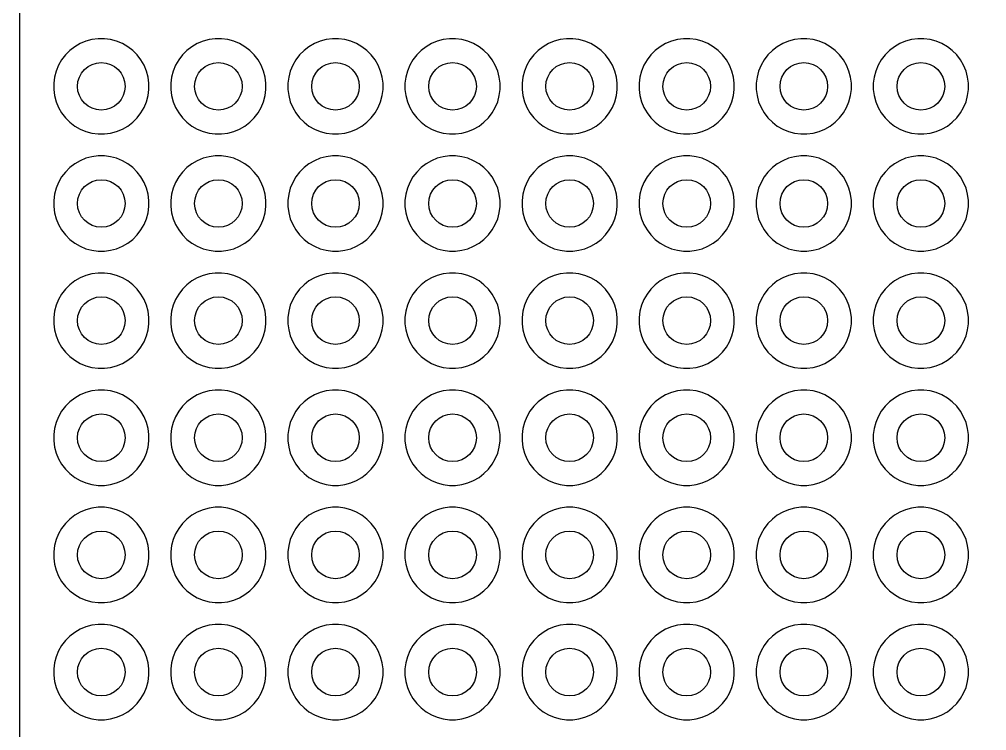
# Model space of a CAD drawing. Header units: millimetres. Extents: x 14 to 284, y -1 to 109.
# Drawn here: x 259.15 to 267.41, y 52.8 to 58.87 of the extents above; entities that cross this region are included whole.
import ezdxf

# ---------------------------------------------------------------- set-up
doc = ezdxf.new("R2010")
doc.units = ezdxf.units.MM

msp = doc.modelspace()

# ---------------------------------------------------------------- linework, layer by layer
at = {"layer": '16_copper'}
for points in [[(259.9295, 57.9006), (259.9809, 57.9143), (260.0301, 57.9347), (260.0763, 57.9614), (260.1185, 57.9938), (260.1562, 58.0315), (260.1886, 58.0737), (260.2153, 58.1199), (260.2357, 58.1691), (260.2494, 58.2205), (260.2564, 58.2734), (260.2564, 58.3266), (260.2494, 58.3795), (260.2357, 58.4309), (260.2153, 58.4801), (260.1886, 58.5263), (260.1562, 58.5685), (260.1185, 58.6062), (260.0763, 58.6386), (260.0301, 58.6653), (259.9809, 58.6857), (259.9295, 58.6994), (259.8766, 58.7064), (259.8234, 58.7064), (259.7705, 58.6994), (259.7191, 58.6857), (259.6699, 58.6653), (259.6237, 58.6386), (259.5815, 58.6062), (259.5438, 58.5685), (259.5114, 58.5263), (259.4847, 58.4801), (259.4643, 58.4309), (259.4506, 58.3795), (259.4436, 58.3266), (259.4436, 58.2734), (259.4506, 58.2205), (259.4643, 58.1691), (259.4847, 58.1199), (259.5114, 58.0737), (259.5438, 58.0315), (259.5815, 57.9938), (259.6237, 57.9614), (259.6699, 57.9347), (259.7191, 57.9143), (259.7705, 57.9006), (259.8234, 57.8936), (259.8766, 57.8936)], [(260.9295, 57.9006), (260.9809, 57.9143), (261.0301, 57.9347), (261.0763, 57.9614), (261.1185, 57.9938), (261.1562, 58.0315), (261.1886, 58.0737), (261.2153, 58.1199), (261.2357, 58.1691), (261.2494, 58.2205), (261.2564, 58.2734), (261.2564, 58.3266), (261.2494, 58.3795), (261.2357, 58.4309), (261.2153, 58.4801), (261.1886, 58.5263), (261.1562, 58.5685), (261.1185, 58.6062), (261.0763, 58.6386), (261.0301, 58.6653), (260.9809, 58.6857), (260.9295, 58.6994), (260.8766, 58.7064), (260.8234, 58.7064), (260.7705, 58.6994), (260.7191, 58.6857), (260.6699, 58.6653), (260.6237, 58.6386), (260.5815, 58.6062), (260.5438, 58.5685), (260.5114, 58.5263), (260.4847, 58.4801), (260.4643, 58.4309), (260.4506, 58.3795), (260.4436, 58.3266), (260.4436, 58.2734), (260.4506, 58.2205), (260.4643, 58.1691), (260.4847, 58.1199), (260.5114, 58.0737), (260.5438, 58.0315), (260.5815, 57.9938), (260.6237, 57.9614), (260.6699, 57.9347), (260.7191, 57.9143), (260.7705, 57.9006), (260.8234, 57.8936), (260.8766, 57.8936)], [(261.9295, 57.9006), (261.9809, 57.9143), (262.0301, 57.9347), (262.0763, 57.9614), (262.1185, 57.9938), (262.1562, 58.0315), (262.1886, 58.0737), (262.2153, 58.1199), (262.2357, 58.1691), (262.2494, 58.2205), (262.2564, 58.2734), (262.2564, 58.3266), (262.2494, 58.3795), (262.2357, 58.4309), (262.2153, 58.4801), (262.1886, 58.5263), (262.1562, 58.5685), (262.1185, 58.6062), (262.0763, 58.6386), (262.0301, 58.6653), (261.9809, 58.6857), (261.9295, 58.6994), (261.8766, 58.7064), (261.8234, 58.7064), (261.7705, 58.6994), (261.7191, 58.6857), (261.6699, 58.6653), (261.6237, 58.6386), (261.5815, 58.6062), (261.5438, 58.5685), (261.5114, 58.5263), (261.4847, 58.4801), (261.4643, 58.4309), (261.4506, 58.3795), (261.4436, 58.3266), (261.4436, 58.2734), (261.4506, 58.2205), (261.4643, 58.1691), (261.4847, 58.1199), (261.5114, 58.0737), (261.5438, 58.0315), (261.5815, 57.9938), (261.6237, 57.9614), (261.6699, 57.9347), (261.7191, 57.9143), (261.7705, 57.9006), (261.8234, 57.8936), (261.8766, 57.8936)], [(262.9295, 57.9006), (262.9809, 57.9143), (263.0301, 57.9347), (263.0763, 57.9614), (263.1185, 57.9938), (263.1562, 58.0315), (263.1886, 58.0737), (263.2153, 58.1199), (263.2357, 58.1691), (263.2494, 58.2205), (263.2564, 58.2734), (263.2564, 58.3266), (263.2494, 58.3795), (263.2357, 58.4309), (263.2153, 58.4801), (263.1886, 58.5263), (263.1562, 58.5685), (263.1185, 58.6062), (263.0763, 58.6386), (263.0301, 58.6653), (262.9809, 58.6857), (262.9295, 58.6994), (262.8766, 58.7064), (262.8234, 58.7064), (262.7705, 58.6994), (262.7191, 58.6857), (262.6699, 58.6653), (262.6237, 58.6386), (262.5815, 58.6062), (262.5438, 58.5685), (262.5114, 58.5263), (262.4847, 58.4801), (262.4643, 58.4309), (262.4506, 58.3795), (262.4436, 58.3266), (262.4436, 58.2734), (262.4506, 58.2205), (262.4643, 58.1691), (262.4847, 58.1199), (262.5114, 58.0737), (262.5438, 58.0315), (262.5815, 57.9938), (262.6237, 57.9614), (262.6699, 57.9347), (262.7191, 57.9143), (262.7705, 57.9006), (262.8234, 57.8936), (262.8766, 57.8936)], [(263.9295, 57.9006), (263.9809, 57.9143), (264.0301, 57.9347), (264.0763, 57.9614), (264.1185, 57.9938), (264.1562, 58.0315), (264.1886, 58.0737), (264.2153, 58.1199), (264.2357, 58.1691), (264.2494, 58.2205), (264.2564, 58.2734), (264.2564, 58.3266), (264.2494, 58.3795), (264.2357, 58.4309), (264.2153, 58.4801), (264.1886, 58.5263), (264.1562, 58.5685), (264.1185, 58.6062), (264.0763, 58.6386), (264.0301, 58.6653), (263.9809, 58.6857), (263.9295, 58.6994), (263.8766, 58.7064), (263.8234, 58.7064), (263.7705, 58.6994), (263.7191, 58.6857), (263.6699, 58.6653), (263.6237, 58.6386), (263.5815, 58.6062), (263.5438, 58.5685), (263.5114, 58.5263), (263.4847, 58.4801), (263.4643, 58.4309), (263.4506, 58.3795), (263.4436, 58.3266), (263.4436, 58.2734), (263.4506, 58.2205), (263.4643, 58.1691), (263.4847, 58.1199), (263.5114, 58.0737), (263.5438, 58.0315), (263.5815, 57.9938), (263.6237, 57.9614), (263.6699, 57.9347), (263.7191, 57.9143), (263.7705, 57.9006), (263.8234, 57.8936), (263.8766, 57.8936)], [(264.9295, 57.9006), (264.9809, 57.9143), (265.0301, 57.9347), (265.0763, 57.9614), (265.1185, 57.9938), (265.1562, 58.0315), (265.1886, 58.0737), (265.2153, 58.1199), (265.2357, 58.1691), (265.2494, 58.2205), (265.2564, 58.2734), (265.2564, 58.3266), (265.2494, 58.3795), (265.2357, 58.4309), (265.2153, 58.4801), (265.1886, 58.5263), (265.1562, 58.5685), (265.1185, 58.6062), (265.0763, 58.6386), (265.0301, 58.6653), (264.9809, 58.6857), (264.9295, 58.6994), (264.8766, 58.7064), (264.8234, 58.7064), (264.7705, 58.6994), (264.7191, 58.6857), (264.6699, 58.6653), (264.6237, 58.6386), (264.5815, 58.6062), (264.5438, 58.5685), (264.5114, 58.5263), (264.4847, 58.4801), (264.4643, 58.4309), (264.4506, 58.3795), (264.4436, 58.3266), (264.4436, 58.2734), (264.4506, 58.2205), (264.4643, 58.1691), (264.4847, 58.1199), (264.5114, 58.0737), (264.5438, 58.0315), (264.5815, 57.9938), (264.6237, 57.9614), (264.6699, 57.9347), (264.7191, 57.9143), (264.7705, 57.9006), (264.8234, 57.8936), (264.8766, 57.8936)], [(265.9295, 57.9006), (265.9809, 57.9143), (266.0301, 57.9347), (266.0763, 57.9614), (266.1185, 57.9938), (266.1562, 58.0315), (266.1886, 58.0737), (266.2153, 58.1199), (266.2357, 58.1691), (266.2494, 58.2205), (266.2564, 58.2734), (266.2564, 58.3266), (266.2494, 58.3795), (266.2357, 58.4309), (266.2153, 58.4801), (266.1886, 58.5263), (266.1562, 58.5685), (266.1185, 58.6062), (266.0763, 58.6386), (266.0301, 58.6653), (265.9809, 58.6857), (265.9295, 58.6994), (265.8766, 58.7064), (265.8234, 58.7064), (265.7705, 58.6994), (265.7191, 58.6857), (265.6699, 58.6653), (265.6237, 58.6386), (265.5815, 58.6062), (265.5438, 58.5685), (265.5114, 58.5263), (265.4847, 58.4801), (265.4643, 58.4309), (265.4506, 58.3795), (265.4436, 58.3266), (265.4436, 58.2734), (265.4506, 58.2205), (265.4643, 58.1691), (265.4847, 58.1199), (265.5114, 58.0737), (265.5438, 58.0315), (265.5815, 57.9938), (265.6237, 57.9614), (265.6699, 57.9347), (265.7191, 57.9143), (265.7705, 57.9006), (265.8234, 57.8936), (265.8766, 57.8936)], [(266.9295, 57.9006), (266.9809, 57.9143), (267.0301, 57.9347), (267.0763, 57.9614), (267.1185, 57.9938), (267.1562, 58.0315), (267.1886, 58.0737), (267.2153, 58.1199), (267.2357, 58.1691), (267.2494, 58.2205), (267.2564, 58.2734), (267.2564, 58.3266), (267.2494, 58.3795), (267.2357, 58.4309), (267.2153, 58.4801), (267.1886, 58.5263), (267.1562, 58.5685), (267.1185, 58.6062), (267.0763, 58.6386), (267.0301, 58.6653), (266.9809, 58.6857), (266.9295, 58.6994), (266.8766, 58.7064), (266.8234, 58.7064), (266.7705, 58.6994), (266.7191, 58.6857), (266.6699, 58.6653), (266.6237, 58.6386), (266.5815, 58.6062), (266.5438, 58.5685), (266.5114, 58.5263), (266.4847, 58.4801), (266.4643, 58.4309), (266.4506, 58.3795), (266.4436, 58.3266), (266.4436, 58.2734), (266.4506, 58.2205), (266.4643, 58.1691), (266.4847, 58.1199), (266.5114, 58.0737), (266.5438, 58.0315), (266.5815, 57.9938), (266.6237, 57.9614), (266.6699, 57.9347), (266.7191, 57.9143), (266.7705, 57.9006), (266.8234, 57.8936), (266.8766, 57.8936)], [(259.9295, 56.9006), (259.9809, 56.9143), (260.0301, 56.9347), (260.0763, 56.9614), (260.1185, 56.9938), (260.1562, 57.0315), (260.1886, 57.0737), (260.2153, 57.1199), (260.2357, 57.1691), (260.2494, 57.2205), (260.2564, 57.2734), (260.2564, 57.3266), (260.2494, 57.3795), (260.2357, 57.4309), (260.2153, 57.4801), (260.1886, 57.5263), (260.1562, 57.5685), (260.1185, 57.6062), (260.0763, 57.6386), (260.0301, 57.6653), (259.9809, 57.6857), (259.9295, 57.6994), (259.8766, 57.7064), (259.8234, 57.7064), (259.7705, 57.6994), (259.7191, 57.6857), (259.6699, 57.6653), (259.6237, 57.6386), (259.5815, 57.6062), (259.5438, 57.5685), (259.5114, 57.5263), (259.4847, 57.4801), (259.4643, 57.4309), (259.4506, 57.3795), (259.4436, 57.3266), (259.4436, 57.2734), (259.4506, 57.2205), (259.4643, 57.1691), (259.4847, 57.1199), (259.5114, 57.0737), (259.5438, 57.0315), (259.5815, 56.9938), (259.6237, 56.9614), (259.6699, 56.9347), (259.7191, 56.9143), (259.7705, 56.9006), (259.8234, 56.8936), (259.8766, 56.8936)], [(260.9295, 56.9006), (260.9809, 56.9143), (261.0301, 56.9347), (261.0763, 56.9614), (261.1185, 56.9938), (261.1562, 57.0315), (261.1886, 57.0737), (261.2153, 57.1199), (261.2357, 57.1691), (261.2494, 57.2205), (261.2564, 57.2734), (261.2564, 57.3266), (261.2494, 57.3795), (261.2357, 57.4309), (261.2153, 57.4801), (261.1886, 57.5263), (261.1562, 57.5685), (261.1185, 57.6062), (261.0763, 57.6386), (261.0301, 57.6653), (260.9809, 57.6857), (260.9295, 57.6994), (260.8766, 57.7064), (260.8234, 57.7064), (260.7705, 57.6994), (260.7191, 57.6857), (260.6699, 57.6653), (260.6237, 57.6386), (260.5815, 57.6062), (260.5438, 57.5685), (260.5114, 57.5263), (260.4847, 57.4801), (260.4643, 57.4309), (260.4506, 57.3795), (260.4436, 57.3266), (260.4436, 57.2734), (260.4506, 57.2205), (260.4643, 57.1691), (260.4847, 57.1199), (260.5114, 57.0737), (260.5438, 57.0315), (260.5815, 56.9938), (260.6237, 56.9614), (260.6699, 56.9347), (260.7191, 56.9143), (260.7705, 56.9006), (260.8234, 56.8936), (260.8766, 56.8936)], [(261.9295, 56.9006), (261.9809, 56.9143), (262.0301, 56.9347), (262.0763, 56.9614), (262.1185, 56.9938), (262.1562, 57.0315), (262.1886, 57.0737), (262.2153, 57.1199), (262.2357, 57.1691), (262.2494, 57.2205), (262.2564, 57.2734), (262.2564, 57.3266), (262.2494, 57.3795), (262.2357, 57.4309), (262.2153, 57.4801), (262.1886, 57.5263), (262.1562, 57.5685), (262.1185, 57.6062), (262.0763, 57.6386), (262.0301, 57.6653), (261.9809, 57.6857), (261.9295, 57.6994), (261.8766, 57.7064), (261.8234, 57.7064), (261.7705, 57.6994), (261.7191, 57.6857), (261.6699, 57.6653), (261.6237, 57.6386), (261.5815, 57.6062), (261.5438, 57.5685), (261.5114, 57.5263), (261.4847, 57.4801), (261.4643, 57.4309), (261.4506, 57.3795), (261.4436, 57.3266), (261.4436, 57.2734), (261.4506, 57.2205), (261.4643, 57.1691), (261.4847, 57.1199), (261.5114, 57.0737), (261.5438, 57.0315), (261.5815, 56.9938), (261.6237, 56.9614), (261.6699, 56.9347), (261.7191, 56.9143), (261.7705, 56.9006), (261.8234, 56.8936), (261.8766, 56.8936)], [(262.9295, 56.9006), (262.9809, 56.9143), (263.0301, 56.9347), (263.0763, 56.9614), (263.1185, 56.9938), (263.1562, 57.0315), (263.1886, 57.0737), (263.2153, 57.1199), (263.2357, 57.1691), (263.2494, 57.2205), (263.2564, 57.2734), (263.2564, 57.3266), (263.2494, 57.3795), (263.2357, 57.4309), (263.2153, 57.4801), (263.1886, 57.5263), (263.1562, 57.5685), (263.1185, 57.6062), (263.0763, 57.6386), (263.0301, 57.6653), (262.9809, 57.6857), (262.9295, 57.6994), (262.8766, 57.7064), (262.8234, 57.7064), (262.7705, 57.6994), (262.7191, 57.6857), (262.6699, 57.6653), (262.6237, 57.6386), (262.5815, 57.6062), (262.5438, 57.5685), (262.5114, 57.5263), (262.4847, 57.4801), (262.4643, 57.4309), (262.4506, 57.3795), (262.4436, 57.3266), (262.4436, 57.2734), (262.4506, 57.2205), (262.4643, 57.1691), (262.4847, 57.1199), (262.5114, 57.0737), (262.5438, 57.0315), (262.5815, 56.9938), (262.6237, 56.9614), (262.6699, 56.9347), (262.7191, 56.9143), (262.7705, 56.9006), (262.8234, 56.8936), (262.8766, 56.8936)], [(263.9295, 56.9006), (263.9809, 56.9143), (264.0301, 56.9347), (264.0763, 56.9614), (264.1185, 56.9938), (264.1562, 57.0315), (264.1886, 57.0737), (264.2153, 57.1199), (264.2357, 57.1691), (264.2494, 57.2205), (264.2564, 57.2734), (264.2564, 57.3266), (264.2494, 57.3795), (264.2357, 57.4309), (264.2153, 57.4801), (264.1886, 57.5263), (264.1562, 57.5685), (264.1185, 57.6062), (264.0763, 57.6386), (264.0301, 57.6653), (263.9809, 57.6857), (263.9295, 57.6994), (263.8766, 57.7064), (263.8234, 57.7064), (263.7705, 57.6994), (263.7191, 57.6857), (263.6699, 57.6653), (263.6237, 57.6386), (263.5815, 57.6062), (263.5438, 57.5685), (263.5114, 57.5263), (263.4847, 57.4801), (263.4643, 57.4309), (263.4506, 57.3795), (263.4436, 57.3266), (263.4436, 57.2734), (263.4506, 57.2205), (263.4643, 57.1691), (263.4847, 57.1199), (263.5114, 57.0737), (263.5438, 57.0315), (263.5815, 56.9938), (263.6237, 56.9614), (263.6699, 56.9347), (263.7191, 56.9143), (263.7705, 56.9006), (263.8234, 56.8936), (263.8766, 56.8936)], [(264.9295, 56.9006), (264.9809, 56.9143), (265.0301, 56.9347), (265.0763, 56.9614), (265.1185, 56.9938), (265.1562, 57.0315), (265.1886, 57.0737), (265.2153, 57.1199), (265.2357, 57.1691), (265.2494, 57.2205), (265.2564, 57.2734), (265.2564, 57.3266), (265.2494, 57.3795), (265.2357, 57.4309), (265.2153, 57.4801), (265.1886, 57.5263), (265.1562, 57.5685), (265.1185, 57.6062), (265.0763, 57.6386), (265.0301, 57.6653), (264.9809, 57.6857), (264.9295, 57.6994), (264.8766, 57.7064), (264.8234, 57.7064), (264.7705, 57.6994), (264.7191, 57.6857), (264.6699, 57.6653), (264.6237, 57.6386), (264.5815, 57.6062), (264.5438, 57.5685), (264.5114, 57.5263), (264.4847, 57.4801), (264.4643, 57.4309), (264.4506, 57.3795), (264.4436, 57.3266), (264.4436, 57.2734), (264.4506, 57.2205), (264.4643, 57.1691), (264.4847, 57.1199), (264.5114, 57.0737), (264.5438, 57.0315), (264.5815, 56.9938), (264.6237, 56.9614), (264.6699, 56.9347), (264.7191, 56.9143), (264.7705, 56.9006), (264.8234, 56.8936), (264.8766, 56.8936)], [(265.9295, 56.9006), (265.9809, 56.9143), (266.0301, 56.9347), (266.0763, 56.9614), (266.1185, 56.9938), (266.1562, 57.0315), (266.1886, 57.0737), (266.2153, 57.1199), (266.2357, 57.1691), (266.2494, 57.2205), (266.2564, 57.2734), (266.2564, 57.3266), (266.2494, 57.3795), (266.2357, 57.4309), (266.2153, 57.4801), (266.1886, 57.5263), (266.1562, 57.5685), (266.1185, 57.6062), (266.0763, 57.6386), (266.0301, 57.6653), (265.9809, 57.6857), (265.9295, 57.6994), (265.8766, 57.7064), (265.8234, 57.7064), (265.7705, 57.6994), (265.7191, 57.6857), (265.6699, 57.6653), (265.6237, 57.6386), (265.5815, 57.6062), (265.5438, 57.5685), (265.5114, 57.5263), (265.4847, 57.4801), (265.4643, 57.4309), (265.4506, 57.3795), (265.4436, 57.3266), (265.4436, 57.2734), (265.4506, 57.2205), (265.4643, 57.1691), (265.4847, 57.1199), (265.5114, 57.0737), (265.5438, 57.0315), (265.5815, 56.9938), (265.6237, 56.9614), (265.6699, 56.9347), (265.7191, 56.9143), (265.7705, 56.9006), (265.8234, 56.8936), (265.8766, 56.8936)], [(266.9295, 56.9006), (266.9809, 56.9143), (267.0301, 56.9347), (267.0763, 56.9614), (267.1185, 56.9938), (267.1562, 57.0315), (267.1886, 57.0737), (267.2153, 57.1199), (267.2357, 57.1691), (267.2494, 57.2205), (267.2564, 57.2734), (267.2564, 57.3266), (267.2494, 57.3795), (267.2357, 57.4309), (267.2153, 57.4801), (267.1886, 57.5263), (267.1562, 57.5685), (267.1185, 57.6062), (267.0763, 57.6386), (267.0301, 57.6653), (266.9809, 57.6857), (266.9295, 57.6994), (266.8766, 57.7064), (266.8234, 57.7064), (266.7705, 57.6994), (266.7191, 57.6857), (266.6699, 57.6653), (266.6237, 57.6386), (266.5815, 57.6062), (266.5438, 57.5685), (266.5114, 57.5263), (266.4847, 57.4801), (266.4643, 57.4309), (266.4506, 57.3795), (266.4436, 57.3266), (266.4436, 57.2734), (266.4506, 57.2205), (266.4643, 57.1691), (266.4847, 57.1199), (266.5114, 57.0737), (266.5438, 57.0315), (266.5815, 56.9938), (266.6237, 56.9614), (266.6699, 56.9347), (266.7191, 56.9143), (266.7705, 56.9006), (266.8234, 56.8936), (266.8766, 56.8936)], [(259.9295, 55.9006), (259.9809, 55.9143), (260.0301, 55.9347), (260.0763, 55.9614), (260.1185, 55.9938), (260.1562, 56.0315), (260.1886, 56.0737), (260.2153, 56.1199), (260.2357, 56.1691), (260.2494, 56.2205), (260.2564, 56.2734), (260.2564, 56.3266), (260.2494, 56.3795), (260.2357, 56.4309), (260.2153, 56.4801), (260.1886, 56.5263), (260.1562, 56.5685), (260.1185, 56.6062), (260.0763, 56.6386), (260.0301, 56.6653), (259.9809, 56.6857), (259.9295, 56.6994), (259.8766, 56.7064), (259.8234, 56.7064), (259.7705, 56.6994), (259.7191, 56.6857), (259.6699, 56.6653), (259.6237, 56.6386), (259.5815, 56.6062), (259.5438, 56.5685), (259.5114, 56.5263), (259.4847, 56.4801), (259.4643, 56.4309), (259.4506, 56.3795), (259.4436, 56.3266), (259.4436, 56.2734), (259.4506, 56.2205), (259.4643, 56.1691), (259.4847, 56.1199), (259.5114, 56.0737), (259.5438, 56.0315), (259.5815, 55.9938), (259.6237, 55.9614), (259.6699, 55.9347), (259.7191, 55.9143), (259.7705, 55.9006), (259.8234, 55.8936), (259.8766, 55.8936)], [(260.9295, 55.9006), (260.9809, 55.9143), (261.0301, 55.9347), (261.0763, 55.9614), (261.1185, 55.9938), (261.1562, 56.0315), (261.1886, 56.0737), (261.2153, 56.1199), (261.2357, 56.1691), (261.2494, 56.2205), (261.2564, 56.2734), (261.2564, 56.3266), (261.2494, 56.3795), (261.2357, 56.4309), (261.2153, 56.4801), (261.1886, 56.5263), (261.1562, 56.5685), (261.1185, 56.6062), (261.0763, 56.6386), (261.0301, 56.6653), (260.9809, 56.6857), (260.9295, 56.6994), (260.8766, 56.7064), (260.8234, 56.7064), (260.7705, 56.6994), (260.7191, 56.6857), (260.6699, 56.6653), (260.6237, 56.6386), (260.5815, 56.6062), (260.5438, 56.5685), (260.5114, 56.5263), (260.4847, 56.4801), (260.4643, 56.4309), (260.4506, 56.3795), (260.4436, 56.3266), (260.4436, 56.2734), (260.4506, 56.2205), (260.4643, 56.1691), (260.4847, 56.1199), (260.5114, 56.0737), (260.5438, 56.0315), (260.5815, 55.9938), (260.6237, 55.9614), (260.6699, 55.9347), (260.7191, 55.9143), (260.7705, 55.9006), (260.8234, 55.8936), (260.8766, 55.8936)], [(261.9295, 55.9006), (261.9809, 55.9143), (262.0301, 55.9347), (262.0763, 55.9614), (262.1185, 55.9938), (262.1562, 56.0315), (262.1886, 56.0737), (262.2153, 56.1199), (262.2357, 56.1691), (262.2494, 56.2205), (262.2564, 56.2734), (262.2564, 56.3266), (262.2494, 56.3795), (262.2357, 56.4309), (262.2153, 56.4801), (262.1886, 56.5263), (262.1562, 56.5685), (262.1185, 56.6062), (262.0763, 56.6386), (262.0301, 56.6653), (261.9809, 56.6857), (261.9295, 56.6994), (261.8766, 56.7064), (261.8234, 56.7064), (261.7705, 56.6994), (261.7191, 56.6857), (261.6699, 56.6653), (261.6237, 56.6386), (261.5815, 56.6062), (261.5438, 56.5685), (261.5114, 56.5263), (261.4847, 56.4801), (261.4643, 56.4309), (261.4506, 56.3795), (261.4436, 56.3266), (261.4436, 56.2734), (261.4506, 56.2205), (261.4643, 56.1691), (261.4847, 56.1199), (261.5114, 56.0737), (261.5438, 56.0315), (261.5815, 55.9938), (261.6237, 55.9614), (261.6699, 55.9347), (261.7191, 55.9143), (261.7705, 55.9006), (261.8234, 55.8936), (261.8766, 55.8936)], [(262.9295, 55.9006), (262.9809, 55.9143), (263.0301, 55.9347), (263.0763, 55.9614), (263.1185, 55.9938), (263.1562, 56.0315), (263.1886, 56.0737), (263.2153, 56.1199), (263.2357, 56.1691), (263.2494, 56.2205), (263.2564, 56.2734), (263.2564, 56.3266), (263.2494, 56.3795), (263.2357, 56.4309), (263.2153, 56.4801), (263.1886, 56.5263), (263.1562, 56.5685), (263.1185, 56.6062), (263.0763, 56.6386), (263.0301, 56.6653), (262.9809, 56.6857), (262.9295, 56.6994), (262.8766, 56.7064), (262.8234, 56.7064), (262.7705, 56.6994), (262.7191, 56.6857), (262.6699, 56.6653), (262.6237, 56.6386), (262.5815, 56.6062), (262.5438, 56.5685), (262.5114, 56.5263), (262.4847, 56.4801), (262.4643, 56.4309), (262.4506, 56.3795), (262.4436, 56.3266), (262.4436, 56.2734), (262.4506, 56.2205), (262.4643, 56.1691), (262.4847, 56.1199), (262.5114, 56.0737), (262.5438, 56.0315), (262.5815, 55.9938), (262.6237, 55.9614), (262.6699, 55.9347), (262.7191, 55.9143), (262.7705, 55.9006), (262.8234, 55.8936), (262.8766, 55.8936)], [(263.9295, 55.9006), (263.9809, 55.9143), (264.0301, 55.9347), (264.0763, 55.9614), (264.1185, 55.9938), (264.1562, 56.0315), (264.1886, 56.0737), (264.2153, 56.1199), (264.2357, 56.1691), (264.2494, 56.2205), (264.2564, 56.2734), (264.2564, 56.3266), (264.2494, 56.3795), (264.2357, 56.4309), (264.2153, 56.4801), (264.1886, 56.5263), (264.1562, 56.5685), (264.1185, 56.6062), (264.0763, 56.6386), (264.0301, 56.6653), (263.9809, 56.6857), (263.9295, 56.6994), (263.8766, 56.7064), (263.8234, 56.7064), (263.7705, 56.6994), (263.7191, 56.6857), (263.6699, 56.6653), (263.6237, 56.6386), (263.5815, 56.6062), (263.5438, 56.5685), (263.5114, 56.5263), (263.4847, 56.4801), (263.4643, 56.4309), (263.4506, 56.3795), (263.4436, 56.3266), (263.4436, 56.2734), (263.4506, 56.2205), (263.4643, 56.1691), (263.4847, 56.1199), (263.5114, 56.0737), (263.5438, 56.0315), (263.5815, 55.9938), (263.6237, 55.9614), (263.6699, 55.9347), (263.7191, 55.9143), (263.7705, 55.9006), (263.8234, 55.8936), (263.8766, 55.8936)], [(264.9295, 55.9006), (264.9809, 55.9143), (265.0301, 55.9347), (265.0763, 55.9614), (265.1185, 55.9938), (265.1562, 56.0315), (265.1886, 56.0737), (265.2153, 56.1199), (265.2357, 56.1691), (265.2494, 56.2205), (265.2564, 56.2734), (265.2564, 56.3266), (265.2494, 56.3795), (265.2357, 56.4309), (265.2153, 56.4801), (265.1886, 56.5263), (265.1562, 56.5685), (265.1185, 56.6062), (265.0763, 56.6386), (265.0301, 56.6653), (264.9809, 56.6857), (264.9295, 56.6994), (264.8766, 56.7064), (264.8234, 56.7064), (264.7705, 56.6994), (264.7191, 56.6857), (264.6699, 56.6653), (264.6237, 56.6386), (264.5815, 56.6062), (264.5438, 56.5685), (264.5114, 56.5263), (264.4847, 56.4801), (264.4643, 56.4309), (264.4506, 56.3795), (264.4436, 56.3266), (264.4436, 56.2734), (264.4506, 56.2205), (264.4643, 56.1691), (264.4847, 56.1199), (264.5114, 56.0737), (264.5438, 56.0315), (264.5815, 55.9938), (264.6237, 55.9614), (264.6699, 55.9347), (264.7191, 55.9143), (264.7705, 55.9006), (264.8234, 55.8936), (264.8766, 55.8936)], [(265.9295, 55.9006), (265.9809, 55.9143), (266.0301, 55.9347), (266.0763, 55.9614), (266.1185, 55.9938), (266.1562, 56.0315), (266.1886, 56.0737), (266.2153, 56.1199), (266.2357, 56.1691), (266.2494, 56.2205), (266.2564, 56.2734), (266.2564, 56.3266), (266.2494, 56.3795), (266.2357, 56.4309), (266.2153, 56.4801), (266.1886, 56.5263), (266.1562, 56.5685), (266.1185, 56.6062), (266.0763, 56.6386), (266.0301, 56.6653), (265.9809, 56.6857), (265.9295, 56.6994), (265.8766, 56.7064), (265.8234, 56.7064), (265.7705, 56.6994), (265.7191, 56.6857), (265.6699, 56.6653), (265.6237, 56.6386), (265.5815, 56.6062), (265.5438, 56.5685), (265.5114, 56.5263), (265.4847, 56.4801), (265.4643, 56.4309), (265.4506, 56.3795), (265.4436, 56.3266), (265.4436, 56.2734), (265.4506, 56.2205), (265.4643, 56.1691), (265.4847, 56.1199), (265.5114, 56.0737), (265.5438, 56.0315), (265.5815, 55.9938), (265.6237, 55.9614), (265.6699, 55.9347), (265.7191, 55.9143), (265.7705, 55.9006), (265.8234, 55.8936), (265.8766, 55.8936)], [(266.9295, 55.9006), (266.9809, 55.9143), (267.0301, 55.9347), (267.0763, 55.9614), (267.1185, 55.9938), (267.1562, 56.0315), (267.1886, 56.0737), (267.2153, 56.1199), (267.2357, 56.1691), (267.2494, 56.2205), (267.2564, 56.2734), (267.2564, 56.3266), (267.2494, 56.3795), (267.2357, 56.4309), (267.2153, 56.4801), (267.1886, 56.5263), (267.1562, 56.5685), (267.1185, 56.6062), (267.0763, 56.6386), (267.0301, 56.6653), (266.9809, 56.6857), (266.9295, 56.6994), (266.8766, 56.7064), (266.8234, 56.7064), (266.7705, 56.6994), (266.7191, 56.6857), (266.6699, 56.6653), (266.6237, 56.6386), (266.5815, 56.6062), (266.5438, 56.5685), (266.5114, 56.5263), (266.4847, 56.4801), (266.4643, 56.4309), (266.4506, 56.3795), (266.4436, 56.3266), (266.4436, 56.2734), (266.4506, 56.2205), (266.4643, 56.1691), (266.4847, 56.1199), (266.5114, 56.0737), (266.5438, 56.0315), (266.5815, 55.9938), (266.6237, 55.9614), (266.6699, 55.9347), (266.7191, 55.9143), (266.7705, 55.9006), (266.8234, 55.8936), (266.8766, 55.8936)], [(259.9295, 54.9006), (259.9809, 54.9143), (260.0301, 54.9347), (260.0763, 54.9614), (260.1185, 54.9938), (260.1562, 55.0315), (260.1886, 55.0737), (260.2153, 55.1199), (260.2357, 55.1691), (260.2494, 55.2205), (260.2564, 55.2734), (260.2564, 55.3266), (260.2494, 55.3795), (260.2357, 55.4309), (260.2153, 55.4801), (260.1886, 55.5263), (260.1562, 55.5685), (260.1185, 55.6062), (260.0763, 55.6386), (260.0301, 55.6653), (259.9809, 55.6857), (259.9295, 55.6994), (259.8766, 55.7064), (259.8234, 55.7064), (259.7705, 55.6994), (259.7191, 55.6857), (259.6699, 55.6653), (259.6237, 55.6386), (259.5815, 55.6062), (259.5438, 55.5685), (259.5114, 55.5263), (259.4847, 55.4801), (259.4643, 55.4309), (259.4506, 55.3795), (259.4436, 55.3266), (259.4436, 55.2734), (259.4506, 55.2205), (259.4643, 55.1691), (259.4847, 55.1199), (259.5114, 55.0737), (259.5438, 55.0315), (259.5815, 54.9938), (259.6237, 54.9614), (259.6699, 54.9347), (259.7191, 54.9143), (259.7705, 54.9006), (259.8234, 54.8936), (259.8766, 54.8936)], [(260.9295, 54.9006), (260.9809, 54.9143), (261.0301, 54.9347), (261.0763, 54.9614), (261.1185, 54.9938), (261.1562, 55.0315), (261.1886, 55.0737), (261.2153, 55.1199), (261.2357, 55.1691), (261.2494, 55.2205), (261.2564, 55.2734), (261.2564, 55.3266), (261.2494, 55.3795), (261.2357, 55.4309), (261.2153, 55.4801), (261.1886, 55.5263), (261.1562, 55.5685), (261.1185, 55.6062), (261.0763, 55.6386), (261.0301, 55.6653), (260.9809, 55.6857), (260.9295, 55.6994), (260.8766, 55.7064), (260.8234, 55.7064), (260.7705, 55.6994), (260.7191, 55.6857), (260.6699, 55.6653), (260.6237, 55.6386), (260.5815, 55.6062), (260.5438, 55.5685), (260.5114, 55.5263), (260.4847, 55.4801), (260.4643, 55.4309), (260.4506, 55.3795), (260.4436, 55.3266), (260.4436, 55.2734), (260.4506, 55.2205), (260.4643, 55.1691), (260.4847, 55.1199), (260.5114, 55.0737), (260.5438, 55.0315), (260.5815, 54.9938), (260.6237, 54.9614), (260.6699, 54.9347), (260.7191, 54.9143), (260.7705, 54.9006), (260.8234, 54.8936), (260.8766, 54.8936)], [(261.9295, 54.9006), (261.9809, 54.9143), (262.0301, 54.9347), (262.0763, 54.9614), (262.1185, 54.9938), (262.1562, 55.0315), (262.1886, 55.0737), (262.2153, 55.1199), (262.2357, 55.1691), (262.2494, 55.2205), (262.2564, 55.2734), (262.2564, 55.3266), (262.2494, 55.3795), (262.2357, 55.4309), (262.2153, 55.4801), (262.1886, 55.5263), (262.1562, 55.5685), (262.1185, 55.6062), (262.0763, 55.6386), (262.0301, 55.6653), (261.9809, 55.6857), (261.9295, 55.6994), (261.8766, 55.7064), (261.8234, 55.7064), (261.7705, 55.6994), (261.7191, 55.6857), (261.6699, 55.6653), (261.6237, 55.6386), (261.5815, 55.6062), (261.5438, 55.5685), (261.5114, 55.5263), (261.4847, 55.4801), (261.4643, 55.4309), (261.4506, 55.3795), (261.4436, 55.3266), (261.4436, 55.2734), (261.4506, 55.2205), (261.4643, 55.1691), (261.4847, 55.1199), (261.5114, 55.0737), (261.5438, 55.0315), (261.5815, 54.9938), (261.6237, 54.9614), (261.6699, 54.9347), (261.7191, 54.9143), (261.7705, 54.9006), (261.8234, 54.8936), (261.8766, 54.8936)], [(262.9295, 54.9006), (262.9809, 54.9143), (263.0301, 54.9347), (263.0763, 54.9614), (263.1185, 54.9938), (263.1562, 55.0315), (263.1886, 55.0737), (263.2153, 55.1199), (263.2357, 55.1691), (263.2494, 55.2205), (263.2564, 55.2734), (263.2564, 55.3266), (263.2494, 55.3795), (263.2357, 55.4309), (263.2153, 55.4801), (263.1886, 55.5263), (263.1562, 55.5685), (263.1185, 55.6062), (263.0763, 55.6386), (263.0301, 55.6653), (262.9809, 55.6857), (262.9295, 55.6994), (262.8766, 55.7064), (262.8234, 55.7064), (262.7705, 55.6994), (262.7191, 55.6857), (262.6699, 55.6653), (262.6237, 55.6386), (262.5815, 55.6062), (262.5438, 55.5685), (262.5114, 55.5263), (262.4847, 55.4801), (262.4643, 55.4309), (262.4506, 55.3795), (262.4436, 55.3266), (262.4436, 55.2734), (262.4506, 55.2205), (262.4643, 55.1691), (262.4847, 55.1199), (262.5114, 55.0737), (262.5438, 55.0315), (262.5815, 54.9938), (262.6237, 54.9614), (262.6699, 54.9347), (262.7191, 54.9143), (262.7705, 54.9006), (262.8234, 54.8936), (262.8766, 54.8936)], [(263.9295, 54.9006), (263.9809, 54.9143), (264.0301, 54.9347), (264.0763, 54.9614), (264.1185, 54.9938), (264.1562, 55.0315), (264.1886, 55.0737), (264.2153, 55.1199), (264.2357, 55.1691), (264.2494, 55.2205), (264.2564, 55.2734), (264.2564, 55.3266), (264.2494, 55.3795), (264.2357, 55.4309), (264.2153, 55.4801), (264.1886, 55.5263), (264.1562, 55.5685), (264.1185, 55.6062), (264.0763, 55.6386), (264.0301, 55.6653), (263.9809, 55.6857), (263.9295, 55.6994), (263.8766, 55.7064), (263.8234, 55.7064), (263.7705, 55.6994), (263.7191, 55.6857), (263.6699, 55.6653), (263.6237, 55.6386), (263.5815, 55.6062), (263.5438, 55.5685), (263.5114, 55.5263), (263.4847, 55.4801), (263.4643, 55.4309), (263.4506, 55.3795), (263.4436, 55.3266), (263.4436, 55.2734), (263.4506, 55.2205), (263.4643, 55.1691), (263.4847, 55.1199), (263.5114, 55.0737), (263.5438, 55.0315), (263.5815, 54.9938), (263.6237, 54.9614), (263.6699, 54.9347), (263.7191, 54.9143), (263.7705, 54.9006), (263.8234, 54.8936), (263.8766, 54.8936)], [(264.9295, 54.9006), (264.9809, 54.9143), (265.0301, 54.9347), (265.0763, 54.9614), (265.1185, 54.9938), (265.1562, 55.0315), (265.1886, 55.0737), (265.2153, 55.1199), (265.2357, 55.1691), (265.2494, 55.2205), (265.2564, 55.2734), (265.2564, 55.3266), (265.2494, 55.3795), (265.2357, 55.4309), (265.2153, 55.4801), (265.1886, 55.5263), (265.1562, 55.5685), (265.1185, 55.6062), (265.0763, 55.6386), (265.0301, 55.6653), (264.9809, 55.6857), (264.9295, 55.6994), (264.8766, 55.7064), (264.8234, 55.7064), (264.7705, 55.6994), (264.7191, 55.6857), (264.6699, 55.6653), (264.6237, 55.6386), (264.5815, 55.6062), (264.5438, 55.5685), (264.5114, 55.5263), (264.4847, 55.4801), (264.4643, 55.4309), (264.4506, 55.3795), (264.4436, 55.3266), (264.4436, 55.2734), (264.4506, 55.2205), (264.4643, 55.1691), (264.4847, 55.1199), (264.5114, 55.0737), (264.5438, 55.0315), (264.5815, 54.9938), (264.6237, 54.9614), (264.6699, 54.9347), (264.7191, 54.9143), (264.7705, 54.9006), (264.8234, 54.8936), (264.8766, 54.8936)], [(265.9295, 54.9006), (265.9809, 54.9143), (266.0301, 54.9347), (266.0763, 54.9614), (266.1185, 54.9938), (266.1562, 55.0315), (266.1886, 55.0737), (266.2153, 55.1199), (266.2357, 55.1691), (266.2494, 55.2205), (266.2564, 55.2734), (266.2564, 55.3266), (266.2494, 55.3795), (266.2357, 55.4309), (266.2153, 55.4801), (266.1886, 55.5263), (266.1562, 55.5685), (266.1185, 55.6062), (266.0763, 55.6386), (266.0301, 55.6653), (265.9809, 55.6857), (265.9295, 55.6994), (265.8766, 55.7064), (265.8234, 55.7064), (265.7705, 55.6994), (265.7191, 55.6857), (265.6699, 55.6653), (265.6237, 55.6386), (265.5815, 55.6062), (265.5438, 55.5685), (265.5114, 55.5263), (265.4847, 55.4801), (265.4643, 55.4309), (265.4506, 55.3795), (265.4436, 55.3266), (265.4436, 55.2734), (265.4506, 55.2205), (265.4643, 55.1691), (265.4847, 55.1199), (265.5114, 55.0737), (265.5438, 55.0315), (265.5815, 54.9938), (265.6237, 54.9614), (265.6699, 54.9347), (265.7191, 54.9143), (265.7705, 54.9006), (265.8234, 54.8936), (265.8766, 54.8936)], [(266.9295, 54.9006), (266.9809, 54.9143), (267.0301, 54.9347), (267.0763, 54.9614), (267.1185, 54.9938), (267.1562, 55.0315), (267.1886, 55.0737), (267.2153, 55.1199), (267.2357, 55.1691), (267.2494, 55.2205), (267.2564, 55.2734), (267.2564, 55.3266), (267.2494, 55.3795), (267.2357, 55.4309), (267.2153, 55.4801), (267.1886, 55.5263), (267.1562, 55.5685), (267.1185, 55.6062), (267.0763, 55.6386), (267.0301, 55.6653), (266.9809, 55.6857), (266.9295, 55.6994), (266.8766, 55.7064), (266.8234, 55.7064), (266.7705, 55.6994), (266.7191, 55.6857), (266.6699, 55.6653), (266.6237, 55.6386), (266.5815, 55.6062), (266.5438, 55.5685), (266.5114, 55.5263), (266.4847, 55.4801), (266.4643, 55.4309), (266.4506, 55.3795), (266.4436, 55.3266), (266.4436, 55.2734), (266.4506, 55.2205), (266.4643, 55.1691), (266.4847, 55.1199), (266.5114, 55.0737), (266.5438, 55.0315), (266.5815, 54.9938), (266.6237, 54.9614), (266.6699, 54.9347), (266.7191, 54.9143), (266.7705, 54.9006), (266.8234, 54.8936), (266.8766, 54.8936)], [(259.9295, 53.9006), (259.9809, 53.9143), (260.0301, 53.9347), (260.0763, 53.9614), (260.1185, 53.9938), (260.1562, 54.0315), (260.1886, 54.0737), (260.2153, 54.1199), (260.2357, 54.1691), (260.2494, 54.2205), (260.2564, 54.2734), (260.2564, 54.3266), (260.2494, 54.3795), (260.2357, 54.4309), (260.2153, 54.4801), (260.1886, 54.5263), (260.1562, 54.5685), (260.1185, 54.6062), (260.0763, 54.6386), (260.0301, 54.6653), (259.9809, 54.6857), (259.9295, 54.6994), (259.8766, 54.7064), (259.8234, 54.7064), (259.7705, 54.6994), (259.7191, 54.6857), (259.6699, 54.6653), (259.6237, 54.6386), (259.5815, 54.6062), (259.5438, 54.5685), (259.5114, 54.5263), (259.4847, 54.4801), (259.4643, 54.4309), (259.4506, 54.3795), (259.4436, 54.3266), (259.4436, 54.2734), (259.4506, 54.2205), (259.4643, 54.1691), (259.4847, 54.1199), (259.5114, 54.0737), (259.5438, 54.0315), (259.5815, 53.9938), (259.6237, 53.9614), (259.6699, 53.9347), (259.7191, 53.9143), (259.7705, 53.9006), (259.8234, 53.8936), (259.8766, 53.8936)], [(260.9295, 53.9006), (260.9809, 53.9143), (261.0301, 53.9347), (261.0763, 53.9614), (261.1185, 53.9938), (261.1562, 54.0315), (261.1886, 54.0737), (261.2153, 54.1199), (261.2357, 54.1691), (261.2494, 54.2205), (261.2564, 54.2734), (261.2564, 54.3266), (261.2494, 54.3795), (261.2357, 54.4309), (261.2153, 54.4801), (261.1886, 54.5263), (261.1562, 54.5685), (261.1185, 54.6062), (261.0763, 54.6386), (261.0301, 54.6653), (260.9809, 54.6857), (260.9295, 54.6994), (260.8766, 54.7064), (260.8234, 54.7064), (260.7705, 54.6994), (260.7191, 54.6857), (260.6699, 54.6653), (260.6237, 54.6386), (260.5815, 54.6062), (260.5438, 54.5685), (260.5114, 54.5263), (260.4847, 54.4801), (260.4643, 54.4309), (260.4506, 54.3795), (260.4436, 54.3266), (260.4436, 54.2734), (260.4506, 54.2205), (260.4643, 54.1691), (260.4847, 54.1199), (260.5114, 54.0737), (260.5438, 54.0315), (260.5815, 53.9938), (260.6237, 53.9614), (260.6699, 53.9347), (260.7191, 53.9143), (260.7705, 53.9006), (260.8234, 53.8936), (260.8766, 53.8936)], [(261.9295, 53.9006), (261.9809, 53.9143), (262.0301, 53.9347), (262.0763, 53.9614), (262.1185, 53.9938), (262.1562, 54.0315), (262.1886, 54.0737), (262.2153, 54.1199), (262.2357, 54.1691), (262.2494, 54.2205), (262.2564, 54.2734), (262.2564, 54.3266), (262.2494, 54.3795), (262.2357, 54.4309), (262.2153, 54.4801), (262.1886, 54.5263), (262.1562, 54.5685), (262.1185, 54.6062), (262.0763, 54.6386), (262.0301, 54.6653), (261.9809, 54.6857), (261.9295, 54.6994), (261.8766, 54.7064), (261.8234, 54.7064), (261.7705, 54.6994), (261.7191, 54.6857), (261.6699, 54.6653), (261.6237, 54.6386), (261.5815, 54.6062), (261.5438, 54.5685), (261.5114, 54.5263), (261.4847, 54.4801), (261.4643, 54.4309), (261.4506, 54.3795), (261.4436, 54.3266), (261.4436, 54.2734), (261.4506, 54.2205), (261.4643, 54.1691), (261.4847, 54.1199), (261.5114, 54.0737), (261.5438, 54.0315), (261.5815, 53.9938), (261.6237, 53.9614), (261.6699, 53.9347), (261.7191, 53.9143), (261.7705, 53.9006), (261.8234, 53.8936), (261.8766, 53.8936)], [(262.9295, 53.9006), (262.9809, 53.9143), (263.0301, 53.9347), (263.0763, 53.9614), (263.1185, 53.9938), (263.1562, 54.0315), (263.1886, 54.0737), (263.2153, 54.1199), (263.2357, 54.1691), (263.2494, 54.2205), (263.2564, 54.2734), (263.2564, 54.3266), (263.2494, 54.3795), (263.2357, 54.4309), (263.2153, 54.4801), (263.1886, 54.5263), (263.1562, 54.5685), (263.1185, 54.6062), (263.0763, 54.6386), (263.0301, 54.6653), (262.9809, 54.6857), (262.9295, 54.6994), (262.8766, 54.7064), (262.8234, 54.7064), (262.7705, 54.6994), (262.7191, 54.6857), (262.6699, 54.6653), (262.6237, 54.6386), (262.5815, 54.6062), (262.5438, 54.5685), (262.5114, 54.5263), (262.4847, 54.4801), (262.4643, 54.4309), (262.4506, 54.3795), (262.4436, 54.3266), (262.4436, 54.2734), (262.4506, 54.2205), (262.4643, 54.1691), (262.4847, 54.1199), (262.5114, 54.0737), (262.5438, 54.0315), (262.5815, 53.9938), (262.6237, 53.9614), (262.6699, 53.9347), (262.7191, 53.9143), (262.7705, 53.9006), (262.8234, 53.8936), (262.8766, 53.8936)], [(263.9295, 53.9006), (263.9809, 53.9143), (264.0301, 53.9347), (264.0763, 53.9614), (264.1185, 53.9938), (264.1562, 54.0315), (264.1886, 54.0737), (264.2153, 54.1199), (264.2357, 54.1691), (264.2494, 54.2205), (264.2564, 54.2734), (264.2564, 54.3266), (264.2494, 54.3795), (264.2357, 54.4309), (264.2153, 54.4801), (264.1886, 54.5263), (264.1562, 54.5685), (264.1185, 54.6062), (264.0763, 54.6386), (264.0301, 54.6653), (263.9809, 54.6857), (263.9295, 54.6994), (263.8766, 54.7064), (263.8234, 54.7064), (263.7705, 54.6994), (263.7191, 54.6857), (263.6699, 54.6653), (263.6237, 54.6386), (263.5815, 54.6062), (263.5438, 54.5685), (263.5114, 54.5263), (263.4847, 54.4801), (263.4643, 54.4309), (263.4506, 54.3795), (263.4436, 54.3266), (263.4436, 54.2734), (263.4506, 54.2205), (263.4643, 54.1691), (263.4847, 54.1199), (263.5114, 54.0737), (263.5438, 54.0315), (263.5815, 53.9938), (263.6237, 53.9614), (263.6699, 53.9347), (263.7191, 53.9143), (263.7705, 53.9006), (263.8234, 53.8936), (263.8766, 53.8936)], [(264.9295, 53.9006), (264.9809, 53.9143), (265.0301, 53.9347), (265.0763, 53.9614), (265.1185, 53.9938), (265.1562, 54.0315), (265.1886, 54.0737), (265.2153, 54.1199), (265.2357, 54.1691), (265.2494, 54.2205), (265.2564, 54.2734), (265.2564, 54.3266), (265.2494, 54.3795), (265.2357, 54.4309), (265.2153, 54.4801), (265.1886, 54.5263), (265.1562, 54.5685), (265.1185, 54.6062), (265.0763, 54.6386), (265.0301, 54.6653), (264.9809, 54.6857), (264.9295, 54.6994), (264.8766, 54.7064), (264.8234, 54.7064), (264.7705, 54.6994), (264.7191, 54.6857), (264.6699, 54.6653), (264.6237, 54.6386), (264.5815, 54.6062), (264.5438, 54.5685), (264.5114, 54.5263), (264.4847, 54.4801), (264.4643, 54.4309), (264.4506, 54.3795), (264.4436, 54.3266), (264.4436, 54.2734), (264.4506, 54.2205), (264.4643, 54.1691), (264.4847, 54.1199), (264.5114, 54.0737), (264.5438, 54.0315), (264.5815, 53.9938), (264.6237, 53.9614), (264.6699, 53.9347), (264.7191, 53.9143), (264.7705, 53.9006), (264.8234, 53.8936), (264.8766, 53.8936)], [(265.9295, 53.9006), (265.9809, 53.9143), (266.0301, 53.9347), (266.0763, 53.9614), (266.1185, 53.9938), (266.1562, 54.0315), (266.1886, 54.0737), (266.2153, 54.1199), (266.2357, 54.1691), (266.2494, 54.2205), (266.2564, 54.2734), (266.2564, 54.3266), (266.2494, 54.3795), (266.2357, 54.4309), (266.2153, 54.4801), (266.1886, 54.5263), (266.1562, 54.5685), (266.1185, 54.6062), (266.0763, 54.6386), (266.0301, 54.6653), (265.9809, 54.6857), (265.9295, 54.6994), (265.8766, 54.7064), (265.8234, 54.7064), (265.7705, 54.6994), (265.7191, 54.6857), (265.6699, 54.6653), (265.6237, 54.6386), (265.5815, 54.6062), (265.5438, 54.5685), (265.5114, 54.5263), (265.4847, 54.4801), (265.4643, 54.4309), (265.4506, 54.3795), (265.4436, 54.3266), (265.4436, 54.2734), (265.4506, 54.2205), (265.4643, 54.1691), (265.4847, 54.1199), (265.5114, 54.0737), (265.5438, 54.0315), (265.5815, 53.9938), (265.6237, 53.9614), (265.6699, 53.9347), (265.7191, 53.9143), (265.7705, 53.9006), (265.8234, 53.8936), (265.8766, 53.8936)], [(266.9295, 53.9006), (266.9809, 53.9143), (267.0301, 53.9347), (267.0763, 53.9614), (267.1185, 53.9938), (267.1562, 54.0315), (267.1886, 54.0737), (267.2153, 54.1199), (267.2357, 54.1691), (267.2494, 54.2205), (267.2564, 54.2734), (267.2564, 54.3266), (267.2494, 54.3795), (267.2357, 54.4309), (267.2153, 54.4801), (267.1886, 54.5263), (267.1562, 54.5685), (267.1185, 54.6062), (267.0763, 54.6386), (267.0301, 54.6653), (266.9809, 54.6857), (266.9295, 54.6994), (266.8766, 54.7064), (266.8234, 54.7064), (266.7705, 54.6994), (266.7191, 54.6857), (266.6699, 54.6653), (266.6237, 54.6386), (266.5815, 54.6062), (266.5438, 54.5685), (266.5114, 54.5263), (266.4847, 54.4801), (266.4643, 54.4309), (266.4506, 54.3795), (266.4436, 54.3266), (266.4436, 54.2734), (266.4506, 54.2205), (266.4643, 54.1691), (266.4847, 54.1199), (266.5114, 54.0737), (266.5438, 54.0315), (266.5815, 53.9938), (266.6237, 53.9614), (266.6699, 53.9347), (266.7191, 53.9143), (266.7705, 53.9006), (266.8234, 53.8936), (266.8766, 53.8936)], [(259.9295, 52.9006), (259.9809, 52.9143), (260.0301, 52.9347), (260.0763, 52.9614), (260.1185, 52.9938), (260.1562, 53.0315), (260.1886, 53.0737), (260.2153, 53.1199), (260.2357, 53.1691), (260.2494, 53.2205), (260.2564, 53.2734), (260.2564, 53.3266), (260.2494, 53.3795), (260.2357, 53.4309), (260.2153, 53.4801), (260.1886, 53.5263), (260.1562, 53.5685), (260.1185, 53.6062), (260.0763, 53.6386), (260.0301, 53.6653), (259.9809, 53.6857), (259.9295, 53.6994), (259.8766, 53.7064), (259.8234, 53.7064), (259.7705, 53.6994), (259.7191, 53.6857), (259.6699, 53.6653), (259.6237, 53.6386), (259.5815, 53.6062), (259.5438, 53.5685), (259.5114, 53.5263), (259.4847, 53.4801), (259.4643, 53.4309), (259.4506, 53.3795), (259.4436, 53.3266), (259.4436, 53.2734), (259.4506, 53.2205), (259.4643, 53.1691), (259.4847, 53.1199), (259.5114, 53.0737), (259.5438, 53.0315), (259.5815, 52.9938), (259.6237, 52.9614), (259.6699, 52.9347), (259.7191, 52.9143), (259.7705, 52.9006), (259.8234, 52.8936), (259.8766, 52.8936)], [(260.9295, 52.9006), (260.9809, 52.9143), (261.0301, 52.9347), (261.0763, 52.9614), (261.1185, 52.9938), (261.1562, 53.0315), (261.1886, 53.0737), (261.2153, 53.1199), (261.2357, 53.1691), (261.2494, 53.2205), (261.2564, 53.2734), (261.2564, 53.3266), (261.2494, 53.3795), (261.2357, 53.4309), (261.2153, 53.4801), (261.1886, 53.5263), (261.1562, 53.5685), (261.1185, 53.6062), (261.0763, 53.6386), (261.0301, 53.6653), (260.9809, 53.6857), (260.9295, 53.6994), (260.8766, 53.7064), (260.8234, 53.7064), (260.7705, 53.6994), (260.7191, 53.6857), (260.6699, 53.6653), (260.6237, 53.6386), (260.5815, 53.6062), (260.5438, 53.5685), (260.5114, 53.5263), (260.4847, 53.4801), (260.4643, 53.4309), (260.4506, 53.3795), (260.4436, 53.3266), (260.4436, 53.2734), (260.4506, 53.2205), (260.4643, 53.1691), (260.4847, 53.1199), (260.5114, 53.0737), (260.5438, 53.0315), (260.5815, 52.9938), (260.6237, 52.9614), (260.6699, 52.9347), (260.7191, 52.9143), (260.7705, 52.9006), (260.8234, 52.8936), (260.8766, 52.8936)], [(261.9295, 52.9006), (261.9809, 52.9143), (262.0301, 52.9347), (262.0763, 52.9614), (262.1185, 52.9938), (262.1562, 53.0315), (262.1886, 53.0737), (262.2153, 53.1199), (262.2357, 53.1691), (262.2494, 53.2205), (262.2564, 53.2734), (262.2564, 53.3266), (262.2494, 53.3795), (262.2357, 53.4309), (262.2153, 53.4801), (262.1886, 53.5263), (262.1562, 53.5685), (262.1185, 53.6062), (262.0763, 53.6386), (262.0301, 53.6653), (261.9809, 53.6857), (261.9295, 53.6994), (261.8766, 53.7064), (261.8234, 53.7064), (261.7705, 53.6994), (261.7191, 53.6857), (261.6699, 53.6653), (261.6237, 53.6386), (261.5815, 53.6062), (261.5438, 53.5685), (261.5114, 53.5263), (261.4847, 53.4801), (261.4643, 53.4309), (261.4506, 53.3795), (261.4436, 53.3266), (261.4436, 53.2734), (261.4506, 53.2205), (261.4643, 53.1691), (261.4847, 53.1199), (261.5114, 53.0737), (261.5438, 53.0315), (261.5815, 52.9938), (261.6237, 52.9614), (261.6699, 52.9347), (261.7191, 52.9143), (261.7705, 52.9006), (261.8234, 52.8936), (261.8766, 52.8936)], [(262.9295, 52.9006), (262.9809, 52.9143), (263.0301, 52.9347), (263.0763, 52.9614), (263.1185, 52.9938), (263.1562, 53.0315), (263.1886, 53.0737), (263.2153, 53.1199), (263.2357, 53.1691), (263.2494, 53.2205), (263.2564, 53.2734), (263.2564, 53.3266), (263.2494, 53.3795), (263.2357, 53.4309), (263.2153, 53.4801), (263.1886, 53.5263), (263.1562, 53.5685), (263.1185, 53.6062), (263.0763, 53.6386), (263.0301, 53.6653), (262.9809, 53.6857), (262.9295, 53.6994), (262.8766, 53.7064), (262.8234, 53.7064), (262.7705, 53.6994), (262.7191, 53.6857), (262.6699, 53.6653), (262.6237, 53.6386), (262.5815, 53.6062), (262.5438, 53.5685), (262.5114, 53.5263), (262.4847, 53.4801), (262.4643, 53.4309), (262.4506, 53.3795), (262.4436, 53.3266), (262.4436, 53.2734), (262.4506, 53.2205), (262.4643, 53.1691), (262.4847, 53.1199), (262.5114, 53.0737), (262.5438, 53.0315), (262.5815, 52.9938), (262.6237, 52.9614), (262.6699, 52.9347), (262.7191, 52.9143), (262.7705, 52.9006), (262.8234, 52.8936), (262.8766, 52.8936)], [(263.9295, 52.9006), (263.9809, 52.9143), (264.0301, 52.9347), (264.0763, 52.9614), (264.1185, 52.9938), (264.1562, 53.0315), (264.1886, 53.0737), (264.2153, 53.1199), (264.2357, 53.1691), (264.2494, 53.2205), (264.2564, 53.2734), (264.2564, 53.3266), (264.2494, 53.3795), (264.2357, 53.4309), (264.2153, 53.4801), (264.1886, 53.5263), (264.1562, 53.5685), (264.1185, 53.6062), (264.0763, 53.6386), (264.0301, 53.6653), (263.9809, 53.6857), (263.9295, 53.6994), (263.8766, 53.7064), (263.8234, 53.7064), (263.7705, 53.6994), (263.7191, 53.6857), (263.6699, 53.6653), (263.6237, 53.6386), (263.5815, 53.6062), (263.5438, 53.5685), (263.5114, 53.5263), (263.4847, 53.4801), (263.4643, 53.4309), (263.4506, 53.3795), (263.4436, 53.3266), (263.4436, 53.2734), (263.4506, 53.2205), (263.4643, 53.1691), (263.4847, 53.1199), (263.5114, 53.0737), (263.5438, 53.0315), (263.5815, 52.9938), (263.6237, 52.9614), (263.6699, 52.9347), (263.7191, 52.9143), (263.7705, 52.9006), (263.8234, 52.8936), (263.8766, 52.8936)], [(264.9295, 52.9006), (264.9809, 52.9143), (265.0301, 52.9347), (265.0763, 52.9614), (265.1185, 52.9938), (265.1562, 53.0315), (265.1886, 53.0737), (265.2153, 53.1199), (265.2357, 53.1691), (265.2494, 53.2205), (265.2564, 53.2734), (265.2564, 53.3266), (265.2494, 53.3795), (265.2357, 53.4309), (265.2153, 53.4801), (265.1886, 53.5263), (265.1562, 53.5685), (265.1185, 53.6062), (265.0763, 53.6386), (265.0301, 53.6653), (264.9809, 53.6857), (264.9295, 53.6994), (264.8766, 53.7064), (264.8234, 53.7064), (264.7705, 53.6994), (264.7191, 53.6857), (264.6699, 53.6653), (264.6237, 53.6386), (264.5815, 53.6062), (264.5438, 53.5685), (264.5114, 53.5263), (264.4847, 53.4801), (264.4643, 53.4309), (264.4506, 53.3795), (264.4436, 53.3266), (264.4436, 53.2734), (264.4506, 53.2205), (264.4643, 53.1691), (264.4847, 53.1199), (264.5114, 53.0737), (264.5438, 53.0315), (264.5815, 52.9938), (264.6237, 52.9614), (264.6699, 52.9347), (264.7191, 52.9143), (264.7705, 52.9006), (264.8234, 52.8936), (264.8766, 52.8936)], [(265.9295, 52.9006), (265.9809, 52.9143), (266.0301, 52.9347), (266.0763, 52.9614), (266.1185, 52.9938), (266.1562, 53.0315), (266.1886, 53.0737), (266.2153, 53.1199), (266.2357, 53.1691), (266.2494, 53.2205), (266.2564, 53.2734), (266.2564, 53.3266), (266.2494, 53.3795), (266.2357, 53.4309), (266.2153, 53.4801), (266.1886, 53.5263), (266.1562, 53.5685), (266.1185, 53.6062), (266.0763, 53.6386), (266.0301, 53.6653), (265.9809, 53.6857), (265.9295, 53.6994), (265.8766, 53.7064), (265.8234, 53.7064), (265.7705, 53.6994), (265.7191, 53.6857), (265.6699, 53.6653), (265.6237, 53.6386), (265.5815, 53.6062), (265.5438, 53.5685), (265.5114, 53.5263), (265.4847, 53.4801), (265.4643, 53.4309), (265.4506, 53.3795), (265.4436, 53.3266), (265.4436, 53.2734), (265.4506, 53.2205), (265.4643, 53.1691), (265.4847, 53.1199), (265.5114, 53.0737), (265.5438, 53.0315), (265.5815, 52.9938), (265.6237, 52.9614), (265.6699, 52.9347), (265.7191, 52.9143), (265.7705, 52.9006), (265.8234, 52.8936), (265.8766, 52.8936)], [(266.9295, 52.9006), (266.9809, 52.9143), (267.0301, 52.9347), (267.0763, 52.9614), (267.1185, 52.9938), (267.1562, 53.0315), (267.1886, 53.0737), (267.2153, 53.1199), (267.2357, 53.1691), (267.2494, 53.2205), (267.2564, 53.2734), (267.2564, 53.3266), (267.2494, 53.3795), (267.2357, 53.4309), (267.2153, 53.4801), (267.1886, 53.5263), (267.1562, 53.5685), (267.1185, 53.6062), (267.0763, 53.6386), (267.0301, 53.6653), (266.9809, 53.6857), (266.9295, 53.6994), (266.8766, 53.7064), (266.8234, 53.7064), (266.7705, 53.6994), (266.7191, 53.6857), (266.6699, 53.6653), (266.6237, 53.6386), (266.5815, 53.6062), (266.5438, 53.5685), (266.5114, 53.5263), (266.4847, 53.4801), (266.4643, 53.4309), (266.4506, 53.3795), (266.4436, 53.3266), (266.4436, 53.2734), (266.4506, 53.2205), (266.4643, 53.1691), (266.4847, 53.1199), (266.5114, 53.0737), (266.5438, 53.0315), (266.5815, 52.9938), (266.6237, 52.9614), (266.6699, 52.9347), (266.7191, 52.9143), (266.7705, 52.9006), (266.8234, 52.8936), (266.8766, 52.8936)]]:
    msp.add_lwpolyline(points, close=True, dxfattribs=at)
at = {"layer": '1_copper'}
msp.add_lwpolyline([(271.2589, 47.6511, 0.388032), (271.35, 47.75), (271.35, 59.75, 0.414214), (271.25, 59.85), (259.25, 59.85, 0.414214), (259.15, 59.75), (259.15, 47.75, 0.414214), (259.25, 47.65), (271.25, 47.65)], format="xyb", close=True, dxfattribs=at)
at = {"layer": 'drills_via_1_16'}
for centre in [(259.85, 58.3), (260.85, 58.3), (261.85, 58.3), (262.85, 58.3), (263.85, 58.3), (264.85, 58.3), (265.85, 58.3), (266.85, 58.3), (259.85, 57.3), (260.85, 57.3), (261.85, 57.3), (262.85, 57.3), (263.85, 57.3), (264.85, 57.3), (265.85, 57.3), (266.85, 57.3), (259.85, 56.3), (260.85, 56.3), (261.85, 56.3), (262.85, 56.3), (263.85, 56.3), (264.85, 56.3), (265.85, 56.3), (266.85, 56.3), (259.85, 55.3), (260.85, 55.3), (261.85, 55.3), (262.85, 55.3), (263.85, 55.3), (264.85, 55.3), (265.85, 55.3), (266.85, 55.3), (259.85, 54.3), (260.85, 54.3), (261.85, 54.3), (262.85, 54.3), (263.85, 54.3), (264.85, 54.3), (265.85, 54.3), (266.85, 54.3), (259.85, 53.3), (260.85, 53.3), (261.85, 53.3), (262.85, 53.3), (263.85, 53.3), (264.85, 53.3), (265.85, 53.3), (266.85, 53.3)]:
    msp.add_circle(centre, 0.2032, dxfattribs=at)

doc.saveas('drawing.dxf')
